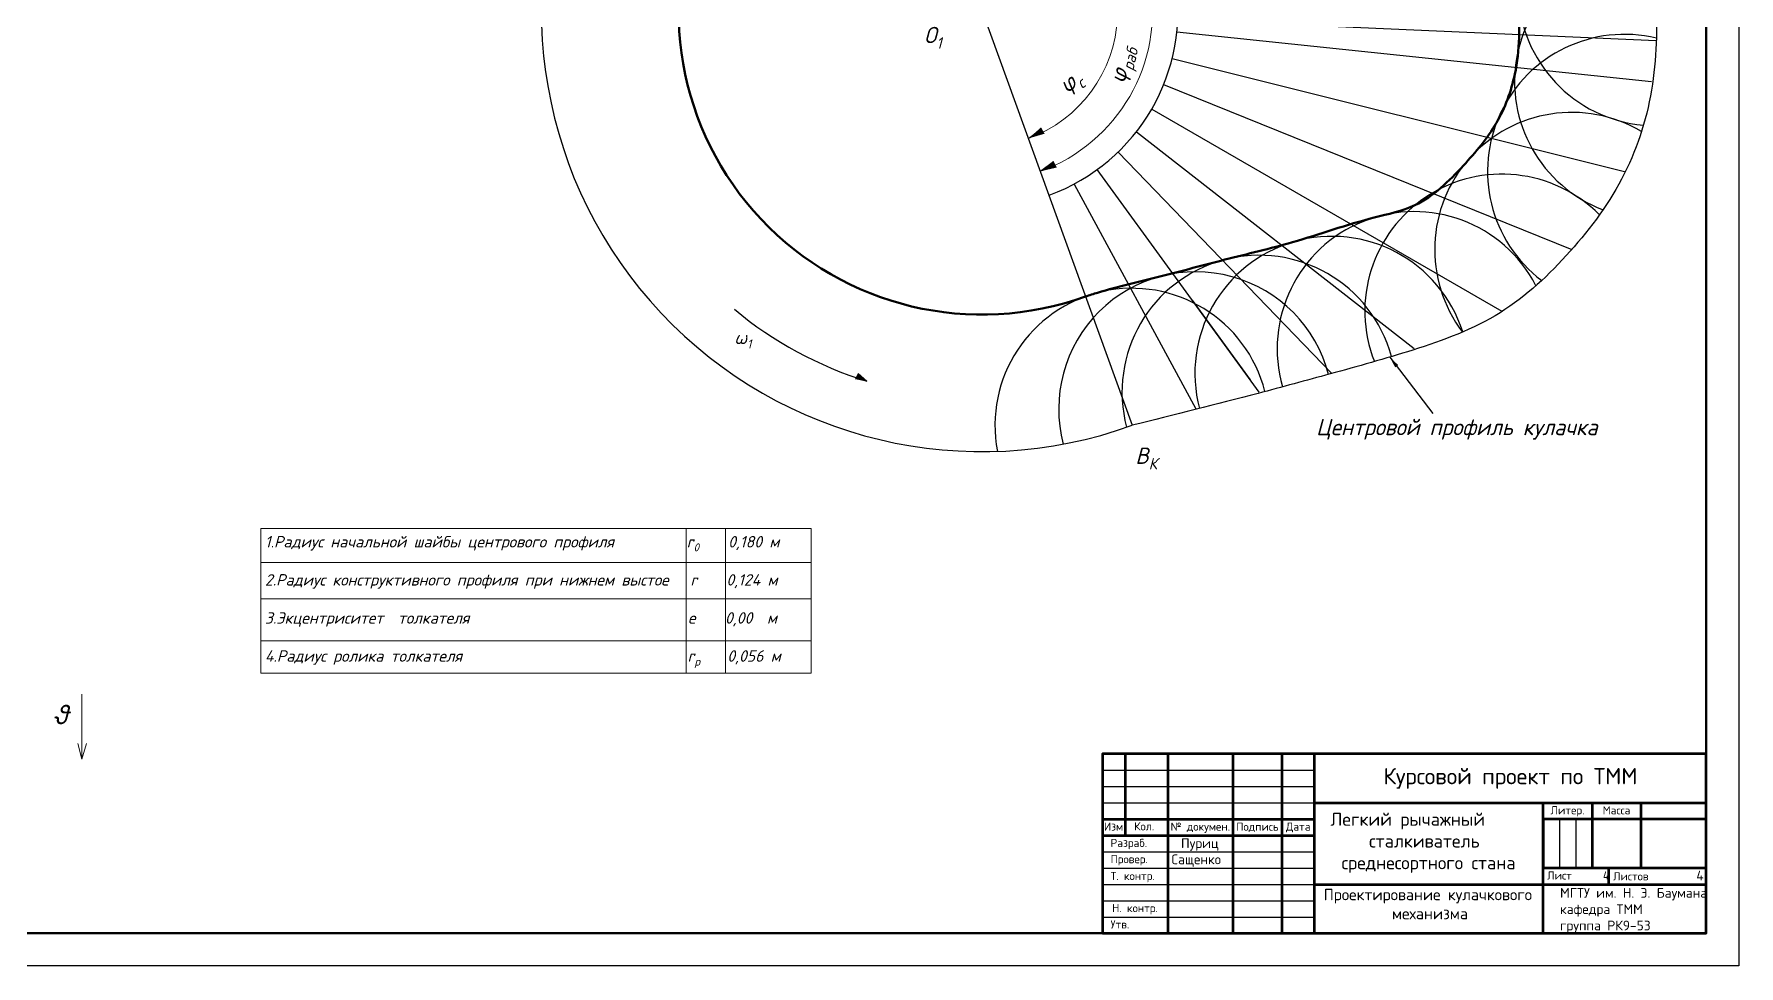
# Model space of a CAD drawing. Header units: millimetres. Extents: x -386 to 454, y -15 to 579.
# Drawn here: x -68 to 454, y -15 to 271 of the extents above; entities that cross this region are included whole.
import ezdxf

# ---------------------------------------------------------------- set-up
doc = ezdxf.new("R2010")
doc.units = ezdxf.units.MM
for name, color, linetype, lineweight in [('Кромка (ГОСТ)', 7, 'Continuous', 50), ('Обозначение (ГОСТ)', 7, 'Continuous', 25), ('Штриховка (ГОСТ)', 7, 'Continuous', 18), ('Эскизная геометрия (ГОСТ)', 7, 'Continuous', 50)]:
    doc.layers.add(name, color=color, linetype=linetype, lineweight=lineweight)
doc.styles.add('Аннотативный', font='arial.ttf')
doc.styles.add('Обычный текст (ГОСТ)', font='GOST Common Italic.ttf')
doc.dimstyles.new('Диаметр (ГОСТ)$7', dxfattribs={"dimtxt": 3.5, "dimasz": 3.5, "dimexe": 1, "dimexo": 0, "dimgap": 0.5, "dimtad": 1, "dimrnd": 1e-08, "dimtxsty": 'Обычный текст (ГОСТ)', "dimblk": 'Filled-1', "dimcen": 0.09, "dimdle": 15, "dimclrd": 256, "dimclre": 256, "dimclrt": 256, "dimazin": 2, "dimtfac": 0.714286, "dimtdec": 3, "dimtmove": 0, "dimatfit": 3, "dimfxl": 1, "dimtolj": 1, "dimlwd": -1, "dimlwe": 25, "dimarcsym": 0})

# ---------------------------------------------------------------- blocks, each defined once
blk = doc.blocks.new('Рамки ГОСТ - Рамка 297x420')
at = {"layer": 'Кромка (ГОСТ)', "lineweight": 25}
for p, q in [((420, 297), (420, 0)), ((420, 0), (0, 0))]:
    blk.add_line(p, q, dxfattribs=at)
at = {"layer": 'Кромка (ГОСТ)'}
for p, q in [((415, 5), (415, 292)), ((20, 5), (415, 5))]:
    blk.add_line(p, q, dxfattribs=at)
blk = doc.blocks.new('Filled-1')
at = {"color": 0}
for p, q in [((0, 0), (-1, 0.14)), ((-1, 0.14), (-1, -0.14)), ((-1, 0), (0, 0)), ((-1, -0.14), (0, 0))]:
    blk.add_line(p, q, dxfattribs=at)
at = {"color": 0, "flags": 128}
blk.add_lwpolyline([(-1, -0.14), (0, 0), (-1, 0.14), (-1, -0.14)], dxfattribs=at)
at = {"color": 0}
blk.add_solid([(-1, -0.14), (0, 0), (-1, 0.14), (-1, -0.14)], dxfattribs=at)

msp = doc.modelspace()

# ---------------------------------------------------------------- hatches: boundary and pattern name
at = {"layer": 'Штриховка (ГОСТ)'}
h = msp.add_hatch(dxfattribs=at)
h.set_pattern_fill('ANSI31', color=256, scale=12.7, style=0)
h.paths.add_polyline_path([(165.25, 26.64), (144.54, 26.64), (144.54, 24.64), (165.25, 24.64)])
at = {"layer": 'Эскизная геометрия (ГОСТ)', "lineweight": 20}
h = msp.add_hatch(color=0, dxfattribs=at)
h.set_gradient(color1=(0, 0, 10), one_color=1, tint=1)
h.paths.add_polyline_path([(236.31, 239.1, 0.029434), (240.62, 241.38), (240.06, 242.4)])
h.paths.add_polyline_path([(241.1, 240.51), (240.62, 241.38, -0.029434), (236.31, 239.1)])
h = msp.add_hatch(color=0, dxfattribs=at)
h.set_gradient(color1=(0, 0, 10), color2=(0, 0, 0), one_color=1)
h.paths.add_polyline_path([(240.62, 241.38), (240.06, 242.4), (236.31, 239.1, 0.029434)])
h.paths.add_polyline_path([(241.1, 240.51), (240.62, 241.38, -0.029434), (236.31, 239.1)])
h = msp.add_hatch(color=0, dxfattribs=at)
h.set_gradient(color1=(0, 0, 10), color2=(0, 0, 0), one_color=1)
h.paths.add_polyline_path([(244.43, 231), (243.9, 232.12), (239.97, 229.03, 0.023388)])
h.paths.add_polyline_path([(239.97, 229.03), (244.84, 230.16), (244.43, 231, -0.023388)])
h = msp.add_hatch(color=0, dxfattribs=at)
h.set_gradient(color1=(51, 51, 51), color2=(0, 0, 0), one_color=1)
h.paths.add_polyline_path([(184.15, 167.02), (183.74, 166.14), (186.76, 164.69)])
h.paths.add_polyline_path([(186.76, 164.69), (183.74, 166.14), (183.33, 165.27)])

# ---------------------------------------------------------------- linework, layer by layer
at = {"color": 0, "lineweight": 13}
for p, q in [((131.43, 119.51), (131.43, 75.19)), ((143.45, 119.51), (143.45, 75.19)), ((1.19, 109.14), (169.77, 109.14)), ((1.19, 97.92), (169.77, 97.92)), ((1.19, 85.09), (169.77, 85.09))]:
    msp.add_line(p, q, dxfattribs=at)
at = {"linetype": 'ByBlock', "lineweight": 70}
for p, q in [((265.96, 50.41), (265.96, 25.41)), ((278.96, 50.41), (278.96, -4.59)), ((298.96, 50.41), (298.96, -4.59)), ((313.96, 50.41), (313.96, -4.59)), ((323.96, 35.41), (443.96, 35.41)), ((393.96, -4.59), (393.96, 35.41)), ((408.96, 35.41), (408.96, 15.41)), ((423.96, 35.41), (423.96, 15.41)), ((258.96, 30.41), (323.96, 30.41)), ((443.96, 30.41), (393.96, 30.41)), ((393.96, 30.41), (393.96, 15.41)), ((258.96, 25.41), (323.96, 25.41)), ((443.96, 15.41), (393.96, 15.41)), ((413.96, 15.41), (413.96, 10.41)), ((323.96, 10.41), (443.96, 10.41))]:
    msp.add_line(p, q, dxfattribs=at)
at = {"linetype": 'ByBlock', "lineweight": -2}
for p, q in [((258.96, 45.41), (323.96, 45.41)), ((258.96, 40.41), (323.96, 40.41)), ((258.96, 35.41), (323.96, 35.41)), ((398.96, 30.41), (398.96, 15.41)), ((403.96, 30.41), (403.96, 15.41)), ((258.96, 20.41), (323.96, 20.41)), ((258.96, 15.41), (323.96, 15.41)), ((258.96, 10.41), (323.96, 10.41)), ((258.96, 5.41), (323.96, 5.41)), ((258.96, 0.41), (323.96, 0.41)), ((258.96, 0.41), (323.96, 0.41))]:
    msp.add_line(p, q, dxfattribs=at)
at = {"color": 0, "linetype": 'ByBlock', "lineweight": 13}
msp.add_line((258.96, -4.59), (323.96, -4.59), dxfattribs=at)
at = {"color": 0, "lineweight": 13}
msp.add_lwpolyline([(1.19, 119.51), (169.77, 119.51), (169.77, 75.19), (1.19, 75.19)], close=True, dxfattribs=at)
at = {"lineweight": 70}
for points in [[(258.96, -4.59), (443.96, -4.59), (443.96, 50.41), (258.96, 50.41)], [(258.96, -4.59), (323.96, -4.59), (323.96, 50.41), (258.96, 50.41)]]:
    msp.add_lwpolyline(points, close=True, dxfattribs=at)
at = {"color": 0}
msp.add_arc((222.11, 278.09), 59.99, 289.9993, 89.9993, dxfattribs=at)
at = {"layer": 'Эскизная геометрия (ГОСТ)', "color": 0, "lineweight": -2}
for p, q in [((222.11, 278.09), (268.05, 151.15)), ((281.77, 271.82), (427.23, 256.53)), ((280.32, 263.57), (418.94, 229.01)), ((277.73, 255.61), (402.77, 205.09)), ((274.06, 248.09), (381.34, 186.15)), ((269.38, 241.15), (354.49, 174.66)), ((263.78, 234.93), (329.3, 167.08)), ((250.27, 225.12), (287.57, 156.21)), ((306.97, 161.28), (257.37, 229.55)), ((286.46, 189.51), (304.19, 165.11))]:
    msp.add_line(p, q, dxfattribs=at)
at = {"layer": 'Эскизная геометрия (ГОСТ)', "lineweight": -2}
msp.add_line((428.65, 269.07), (222.11, 278.09), dxfattribs=at)
at = {"layer": 'Эскизная геометрия (ГОСТ)', "color": 0, "lineweight": 20}
for p, q in [((236.3, 239.09), (240.3, 242.09)), ((236.3, 239.09), (240.88, 241.1)), ((241.1, 240.51), (240.06, 242.4)), ((239.96, 229.02), (243.95, 232.04)), ((239.96, 229.02), (244.75, 230.48)), ((243.9, 232.12), (244.84, 230.16)), ((183.33, 165.27), (184.15, 167.02))]:
    msp.add_line(p, q, dxfattribs=at)
at = {"layer": 'Эскизная геометрия (ГОСТ)', "color": 0, "lineweight": 25}
for q in [(183.35, 165.4), (184.15, 167.02)]:
    msp.add_line((186.76, 164.69), q, dxfattribs=at)
at = {"layer": 'Эскизная геометрия (ГОСТ)', "color": 0, "lineweight": 13}
for q in [(-53.67, 68.76), (-54.9, 53.6), (-52.31, 53.57)]:
    msp.add_line((-53.67, 48.76), q, dxfattribs=at)
at = {"layer": 'Эскизная геометрия (ГОСТ)', "lineweight": -2}
for centre, radius, start, end in [((222.09, 278.08), 135, 89.9821, 289.9072), ((428.35, 285.04), 42, 97.9086, 265.032), ((427.23, 256.53), 42, 89.6908, 249.2139), ((418.94, 229.01), 42, 76.6052, 232.8071), ((402.77, 205.09), 42, 59.4394, 217.1128), ((381.34, 186.15), 42, 44.6568, 201.6162), ((354.49, 174.66), 42, 27.3484, 196.2185), ((329.3, 167.08), 42, 17.5889, 194.8771), ((306.97, 161.28), 42, 15.0814, 194.8044), ((287.57, 156.21), 42, 14.5403, 194.9257), ((268.05, 151.15), 42, 14.2486, 190.9582), ((222.11, 278.09), 118.78, 230.2905, 252.6859)]:
    msp.add_arc(centre, radius, start, end, dxfattribs=at)
at = {"layer": 'Эскизная геометрия (ГОСТ)', "lineweight": 50}
msp.add_arc((222.11, 278.09), 93, 89.9949, 289.8976, dxfattribs=at)
at = {"layer": 'Эскизная геометрия (ГОСТ)', "color": 0, "lineweight": 20}
for radius, end in [(52.21, 89.9993), (41.5, 357.4993)]:
    msp.add_arc((222.11, 278.09), radius, 289.9993, end, dxfattribs=at)
at = {"layer": 'Эскизная геометрия (ГОСТ)', "color": 0, "lineweight": -2}
msp.add_spline([(222.12, 413.08), (241.3, 413.72), (261.74, 415.46), (284.54, 417.48), (310.84, 419.26), (339.9, 417.65), (366.58, 407.36), (390.22, 390.67), (407.7, 367.8), (418.49, 341.09), (425.46, 313.14), (428.47, 284.49), (427.47, 255.7), (418.85, 228.24), (402.26, 204.51), (380.8, 185.68), (354.04, 174.22), (328.72, 166.9), (306.66, 160.93), (268.05, 151.15)], degree=3, dxfattribs=at)
at = {"layer": 'Эскизная геометрия (ГОСТ)', "lineweight": 50}
msp.add_spline([(222.11, 371.09), (242.51, 371.74), (264.92, 373.57), (287.67, 375.51), (312.61, 377), (331.32, 376.42), (350, 368.75), (363.1, 358.21), (372.35, 344.64), (378.81, 327.2), (384.49, 303.95), (386.52, 281.3), (385.3, 258.8), (379.65, 243.84), (369.55, 230.8), (354.71, 218.63), (342.26, 214.84), (317.2, 207.3), (296.46, 201.94), (276.95, 196.85), (257.5, 191.8), (253.76, 190.64)], degree=3, dxfattribs=at)

# ---------------------------------------------------------------- block references
at = {"color": 0, "lineweight": 13, "xscale": 2, "yscale": 2, "zscale": 2}
msp.add_blockref('Рамки ГОСТ - Рамка 297x420', (-386.04, -14.59), dxfattribs=at)

# ---------------------------------------------------------------- texts
at = {"color": 0, "insert": (324.44, 153.12), "char_height": 5, "attachment_point": 1}
msp.add_mtext_dynamic_manual_height_columns('{\\fGOST Common|b0|i1|c204|p34;Центровой профиль кулачка}', width=121.3423, gutter_width=1, heights=[0], dxfattribs=at)
at = {"color": 0, "lineweight": 13, "insert": (2.39, 117.21), "char_height": 3.5, "attachment_point": 1, "style": 'Обычный текст (ГОСТ)'}
msp.add_mtext_dynamic_manual_height_columns('\\A1;{\\fISOCPEUR|b0|i1|c204|p34;1.Радиус начальной шайбы центрового профиля        \\fISOCPEUR|b0|i1|c0|p34; \\fISOCPEUR|b0|i1|c204|p34; r\\H0.7x;\\S^ 0;\\H1.4286x;    0,180 м\\P\\P2.Радиус конструктивного профиля при нижнем выстое \\fISOCPEUR|b0|i1|c0|p34; \\fISOCPEUR|b0|i1|c204|p34; r \\fISOCPEUR|b0|i1|c0|p34; \\fISOCPEUR|b0|i1|c204|p34;  0,124 м\\P\\P3.Экцентриситет  толкателя                            \\fISOCPEUR|b0|i1|c0|p34; \\fISOCPEUR|b0|i1|c204|p34; e    0,00  м\\P\\P4.Радиус ролика толкателя                           \\fISOCPEUR|b0|i1|c0|p34; \\fISOCPEUR|b0|i1|c204|p34;   r\\H0.7x;\\S^ p ;\\H1.4286x;  \\fISOCPEUR|b0|i1|c0|p34; \\fISOCPEUR|b0|i1|c204|p34;0,0\\fISOCPEUR|b0|i1|c0|p34;56\\fISOCPEUR|b0|i1|c204|p34; м   \\fGOST Common|b0|i1|c204|p34;\\H0.71432x;    }   ', width=357.653, gutter_width=1, heights=[0], dxfattribs=at)
at = {"color": 0, "lineweight": 13, "insert": (-57.67, 65.49), "char_height": 6, "width": 20.488, "attachment_point": 3, "style": 'Обычный текст (ГОСТ)'}
msp.add_mtext('{\\H1x;ϑ}', dxfattribs=at)
at = {"linetype": 'ByBlock'}
for s, width, heights, insert, char_height, attachment_point in [('{\\fISOCPEUR|b0|i0|c204|p34;Курсовой проект по ТММ}', 120, [14.66], (383.96, 42.91), 5, 5), ('{\\fISOCPEUR|b0|i0|c204|p34;Масса}', 15, [3.92], (416.46, 33.14), 2.5, 5), ('{\\fISOCPEUR|b0|i0|c204|p34;Изм\\fISOCPEUR|b0|i0|c0|p34;.}', 6, [3.69], (259.46, 28.14), 2.5, 4), ('{\\fISOCPEUR|b0|i0|c204|p34;Кол\\fISOCPEUR|b0|i0|c0|p34;.}', 8.8502, [0], (271.78, 28.21), 2.5, 5), ('{\\fISOCPEUR|b0|i0|c0|p34;№ \\fISOCPEUR|b0|i0|c204|p34;докумен\\fISOCPEUR|b0|i0|c0|p34;.}', 20, [5.03], (288.96, 27.79), 2.5, 5), ('{\\fISOCPEUR|b0|i0|c204|p34;Подпись}', 15, [5.27], (306.46, 27.9), 2.5, 5), ('{\\fISOCPEUR|b0|i0|c204|p34;Дата}', 10, [3.84], (318.96, 27.87), 2.5, 5), ('\\pi2.5;{\\fISOCPEUR|b0|i0|c204|p34;Разраб\\fISOCPEUR|b0|i0|c0|p34;.}', 20, [5], (258.96, 22.78), 2.5, 4), ('\\pi2.5;{\\fISOCPEUR|b0|i0|c204|p34;Провер\\fISOCPEUR|b0|i0|c0|p34;.}', 20.4068, [4.29], (258.96, 17.81), 2.5, 4), ('\\pi2.5;{\\fISOCPEUR|b0|i0|c204|p34;Т\\fISOCPEUR|b0|i0|c0|p34;. \\fISOCPEUR|b0|i0|c204|p34;контр\\fISOCPEUR|b0|i0|c0|p34;.}', 20, [3.69], (258.96, 12.66), 2.5, 4), ('{\\fISOCPEUR|b0|i0|c204|p34;Лист      \\fISOCPEUR|b0|i0|c0|p34;4}', 20, [3.57], (395.23, 13.14), 2.5, 4), ('{\\fISOCPEUR|b0|i0|c204|p34;Листов        \\fISOCPEUR|b0|i0|c0|p34;\\H1.2x; 4}', 30, [3.68], (415.4, 13.14), 2.5, 4), ('{\\fISOCPEUR|b0|i0|c204|p34;Н\\fISOCPEUR|b0|i0|c0|p34;. \\fISOCPEUR|b0|i0|c204|p34;контр\\fISOCPEUR|b0|i0|c0|p34;.}', 20, [3.8], (268.96, 2.81), 2.5, 5), ('\\pi2.5;{\\fISOCPEUR|b0|i0|c204|p34;Утв\\fISOCPEUR|b0|i0|c0|p34;.}', 20, [3.56], (258.96, -1.86), 2.5, 4)]:
    msp.add_mtext_dynamic_manual_height_columns(s, width=width, gutter_width=12.5, heights=heights, dxfattribs=dict(at, insert=insert, char_height=char_height, attachment_point=attachment_point))
at = {"style": 'Аннотативный'}
for s, width, heights, insert, char_height, attachment_point in [('{\\fISOCPEUR|b0|i0|c204|p34;Легкий рычажный      сталкиватель  среднесортного стана}', 70, [22.9], (358.88, 23.16), 4, 5), (' {\\fISOCPEUR|b0|i0|c204|p34;Сащенко }', 18.6254, [4.76], (278.96, 19.59), 3, 1), ('\\pi2.8;{\\fISOCPEUR|b0|i0|c204|p34;\\C0;Проектирование кулачкового \\P\\pi23.712;механизма}', 70, [15], (323.96, 9.04), 3.5, 1), ('{\\fISOCPEUR|b0|i0|c204|p34;МГТУ им\\fISOCPEUR|b0|i0|c0|p34;. \\fISOCPEUR|b0|i0|c204|p34;Н\\fISOCPEUR|b0|i0|c0|p34;. \\fISOCPEUR|b0|i0|c204|p34;Э\\fISOCPEUR|b0|i0|c0|p34;. \\fISOCPEUR|b0|i0|c204|p34;Баумана\\Pкафедра ТММ\\Pгруппа РК9-53}', 50, [0], (399.17, 9.31), 3, 1)]:
    msp.add_mtext_dynamic_manual_height_columns(s, width=width, gutter_width=12.5, heights=heights, dxfattribs=dict(at, insert=insert, char_height=char_height, attachment_point=attachment_point))
at = {"linetype": 'ByBlock', "lineweight": 30, "insert": (401.46, 32.81), "char_height": 2.5, "attachment_point": 5}
msp.add_mtext_dynamic_manual_height_columns('{\\fISOCPEUR|b0|i0|c204|p34;Литер\\fISOCPEUR|b0|i0|c0|p34;.}', width=15, gutter_width=12.5, heights=[4.27], dxfattribs=at)
at = {"color": 18, "lineweight": 40, "true_color": 0x000000, "insert": (283.04, 24.54), "char_height": 3, "attachment_point": 1, "style": 'Аннотативный'}
msp.add_mtext_dynamic_manual_height_columns('{\\fISOCPEUR|b0|i0|c204|p34;\\C256;Пуриц}', width=20.6196, gutter_width=12.5, heights=[0], dxfattribs=at)
at = {"layer": 'Эскизная геометрия (ГОСТ)', "color": 0, "lineweight": 20, "char_height": 5, "attachment_point": 1, "style": 'Обычный текст (ГОСТ)'}
for s, width, insert in [('\\A1;О{\\H0.7x;\\S^ 1;}', 10.0344, (204.34, 273.31)), ('\\A1;B{\\H0.7x;\\S^ К;}', 5.4752, (269.07, 144.34))]:
    msp.add_mtext_dynamic_manual_height_columns(s, width=width, gutter_width=20, heights=[0], dxfattribs=dict(at, insert=insert))
at = {"layer": 'Эскизная геометрия (ГОСТ)', "color": 0, "lineweight": 20, "char_height": 4.9995, "attachment_point": 1, "style": 'Обычный текст (ГОСТ)'}
for s, insert, rotation in [('\\A1;φ{\\H0.7x;\\S^ раб;}', (260.92, 256.73), 77.4887), ('\\A1;φ{\\H0.7x;\\S^ c;}', (244.94, 256.55), 38.3008)]:
    msp.add_mtext_dynamic_manual_height_columns(s, width=15.7334, gutter_width=20, heights=[0], dxfattribs=dict(at, insert=insert, rotation=rotation))
at = {"layer": 'Эскизная геометрия (ГОСТ)', "lineweight": -2, "insert": (146.22, 186.71), "char_height": 4, "attachment_point": 1}
msp.add_mtext_dynamic_manual_height_columns('\\A1;\\P{\\fGOST Common|b0|i1|c0|p0;\\C0;ω\\fGOST Common|b0|i1|c204|p0;\\H0.7x;\\S^ 1;}', width=19.6703, gutter_width=20, heights=[0], dxfattribs=at)

# ---------------------------------------------------------------- leaders
at = {"layer": 'Обозначение (ГОСТ)', "color": 0}
msp.add_leader([(346.99, 172.05), (360.19, 154.82)], dimstyle='Диаметр (ГОСТ)$7', override={"dimtad": 0}, dxfattribs=at)

doc.saveas('drawing.dxf')
